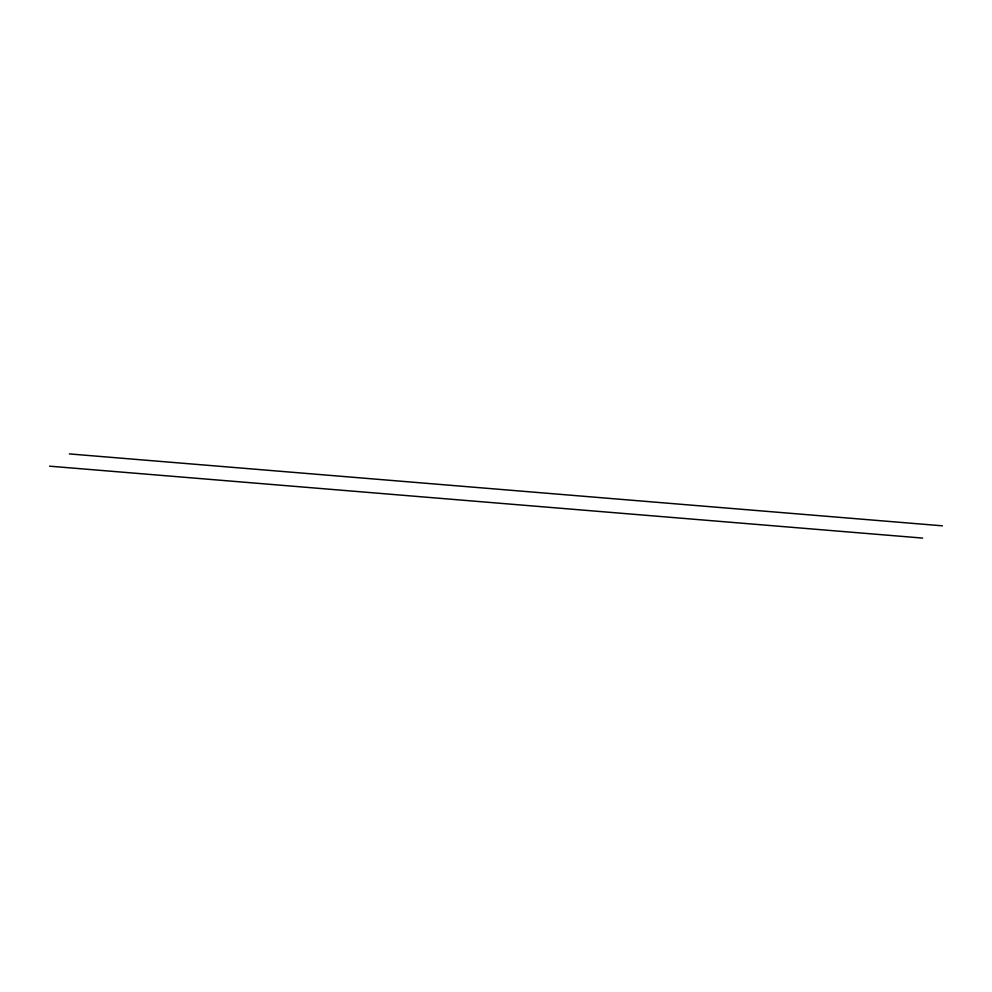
<?xml version="1.0" encoding="UTF-8"?>
<svg xmlns="http://www.w3.org/2000/svg" width="992" height="992" viewBox="0 0 992 992"><rect width="100%" height="100%" fill="white"/><g stroke="black" fill="none" stroke-linecap="round" stroke-linejoin="round"><path stroke-width="1.49" d="M69.378 453.914L942.4 525.822M49.6 466.178L922.622 538.086"/></g></svg>
